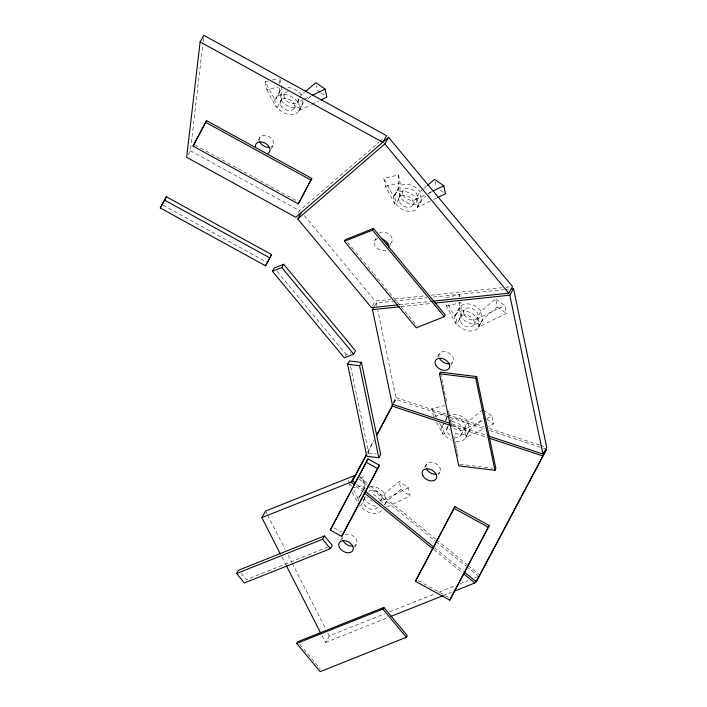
<?xml version="1.0" encoding="UTF-8"?>
<svg xmlns="http://www.w3.org/2000/svg" width="707" height="707" viewBox="0 0 707 707"><rect width="100%" height="100%" fill="white"/><g stroke="black" fill="none" stroke-linecap="round" stroke-linejoin="round"><path stroke-width="0.53" stroke-dasharray="3.54 2.65" d="M279.645 87.986L279.574 92.317L281.952 101.393A13.053 8.97 29.6 0 0 302.737 103.947L302.402 100.005M279.725 83.656L279.813 78.238L281.271 85.238M281.483 86.245L281.245 100.323L277.312 107.252L278.019 108.312A13.053 8.97 29.6 0 0 298.805 110.866L302.737 103.947M359.925 477.72L363.071 476.969L363.248 493.053M364.538 496.897L364.503 499.062L360.57 505.991L361.277 507.052A13.053 8.97 29.6 0 0 382.063 509.606M364.671 489.315L364.741 484.975L363.071 476.969M398.439 174.912L400.118 182.927L399.879 197.006L395.947 203.934L394.833 203.802L385.448 186.409L383.777 178.403L398.439 174.912L398.209 188.999L400.586 198.066A13.053 8.97 29.6 0 0 421.372 200.629L419.985 191.677L419.278 190.616A13.053 8.97 29.6 0 0 398.492 188.062L394.267 195.927L396.645 204.995A13.053 8.97 29.6 0 0 417.439 207.549L421.372 200.629M445.286 420.939L446.276 419.207L446.347 414.876M459.329 302.154L459.223 308.65L461.6 317.717A13.053 8.97 29.6 0 0 482.386 320.271L480.999 311.327L480.3 310.267A13.053 8.97 29.6 0 0 459.506 307.713L455.29 315.578L457.668 324.646A13.053 8.97 29.6 0 0 478.453 327.2L482.386 320.271M459.417 296.737L459.462 294.563L444.791 298.054M188.256 154.515L190.395 150.741L202.971 42.968M203.103 41.881L203.74 36.437M268.289 80.978L265.143 81.72L274.528 99.113L275.642 99.245L279.866 91.38A13.053 8.97 29.6 0 1 282.712 88.614M279.866 91.38L275.642 99.245M298.805 110.866L303.029 103.001L304.655 101.631M398.492 188.062L394.267 195.927L393.163 195.786L383.777 178.403M417.439 207.549L421.655 199.683L425.72 196.263M353.615 490.119L357.786 497.843L358.9 497.984L363.115 490.119A13.053 8.97 29.6 0 1 365.961 487.353M363.115 490.119L358.9 497.984M385.015 504.409L386.287 501.74L383.91 492.673A13.053 8.97 29.6 0 0 370.415 486.283M459.506 307.713L455.29 315.578L454.177 315.437L447.398 302.888M446.276 419.207L446.559 418.27A13.053 8.97 29.6 0 1 448.035 416.432M478.453 327.2L482.678 319.334L497.277 307.015L495.607 299.008L480.999 311.327L477.066 318.256L478.736 326.263L479.85 326.395L506.468 313.44L504.798 305.433L495.607 299.008M456.156 441.486A13.053 8.97 29.6 0 0 465.506 437.757L469.731 429.891L484.33 417.572M465.506 437.757L469.731 429.891L467.345 420.824A13.053 8.97 29.6 0 0 450.191 415.15M367.87 451.702L374.03 440.037M367.507 452.887L373.667 441.221M393.702 403.299L395.761 399.411L449.148 417.086M258.011 140.419L259.61 137.591M280.502 100.818L284.435 93.89M303.462 99.66L298.531 102.055L297.426 101.923L299.388 98.459M299.883 97.593L301.359 94.994L304.602 92.255M271.196 148.903L273.335 145.129M294.227 108.357L298.168 101.428M298.434 212.551L299.503 210.659L379.111 142.125M374.498 240.866L376.637 237.101M399.137 197.5L403.07 190.572M388.762 247.468L391.97 241.812M412.861 205.039L416.794 198.11M372.554 305.778L375.223 301.067L390.6 299.45M345.246 356.169L346.183 354.525L350.858 352.66M374.648 305.91L376.248 303.082L392.73 301.341M393.304 402.265L395.982 397.555L377.821 310.594M393.622 403.184L395.761 399.411M367.737 454.672L368.674 453.019L350.566 366.288M437.651 356.752L439.259 353.924M460.151 317.151L464.084 310.223M340.73 540.095L342.338 537.267M363.76 499.557L365.731 496.093M450.845 365.236L452.984 361.463M473.876 324.69L477.808 317.761M408.407 487.839L381.789 500.795L380.675 500.662L384.617 493.733L399.216 481.414L408.407 487.839L410.078 495.846L387.401 506.884M354.454 547.633L356.593 543.869M384.811 504.338L386.287 501.74L400.887 489.421L399.216 481.414M445.578 420.002L446.559 418.27M443.324 424.403L442.335 426.135L444.721 435.203A13.053 8.97 29.6 0 0 451.402 440.161M424.704 467.309L426.312 464.481M447.204 427.708L448.185 425.976M322.003 635.611L325.512 642.495L329.259 635.893L384.493 613.879M438.428 474.848L440.037 472.02M460.929 435.247L464.861 428.318M379.942 141.409L382.434 139.261M307.899 98.9L311.142 96.161M423.237 188.937L419.985 191.677L416.052 198.605L417.722 206.612L418.836 206.744L432.64 200.028M424.041 188.256L426.48 186.206M428.963 193.524L431.394 191.473M482.66 409.565L468.052 421.885L464.119 428.813L465.789 436.82L466.903 436.961L484.649 428.318M304.452 99.183L311.354 95.816M299.096 109.93L300.201 110.062L311.053 104.786M312.034 104.309L318.937 100.951M394.559 194.991A13.053 8.97 29.6 0 1 415.345 197.545L416.052 198.605L417.165 198.738L427.019 193.939M428.009 193.462L431.95 191.544M433.621 199.551L436.581 198.11M455.573 314.642A13.053 8.97 29.6 0 1 476.359 317.196L477.066 318.256L478.179 318.389L504.798 305.433M451.976 421.469A13.053 8.97 29.6 0 1 463.412 427.753L464.119 428.813L465.233 428.955L482.978 420.312M486.92 418.394L491.851 415.99L493.521 423.997L488.59 426.401M328.189 546.988L246.275 579.643L241.069 573.377M389.601 611.838L434.611 593.898M438.702 592.263L456.086 585.334M460.177 583.699L468.361 580.438M474.494 577.99L478.586 576.364M325.512 642.495L387.904 617.618M443.139 595.603L451.313 592.342M272.478 79.979L278.761 78.486M265.143 81.72L266.822 89.736L278.337 86.988M385.448 186.409L400.118 182.927M446.462 306.06L461.132 302.569L460.893 316.656L456.961 323.585L455.847 323.444L446.462 306.06L445.834 303.064M433.515 416.626L431.844 408.619L444.411 405.624M434.566 416.37L446.09 413.63M352.166 487.971L364.741 484.975M395.001 298.981L424.651 295.853M431.243 295.164L501.537 287.749M505.938 287.281L510.33 286.821M393.826 301.226L426.781 297.753M433.364 297.055L503.667 289.64M504.763 289.525L509.155 289.057M398.942 304.77L430.793 301.412M401.063 306.661L431.818 303.418M266.822 89.736L276.198 107.119L277.312 107.252M439.666 423.104L441.23 426.003L442.335 426.135L442.626 425.199A13.053 8.97 29.6 0 1 444.102 423.36M436.643 422.415L442.9 434.01L444.014 434.142L447.946 427.214L448.653 428.283A13.053 8.97 29.6 0 0 450.156 429.856M368.674 453.019L376.318 453.956M459.656 464.199L492.699 468.264M359.456 505.85L360.57 505.991M395.982 397.555L446.223 414.187M447.275 414.532L483.906 426.657M489.147 428.389L539.388 445.012M540.44 445.366L545.671 447.098M450.191 417.43L484.737 428.857M489.969 430.59L542.313 447.911M543.356 448.256L546.502 449.298M451.897 423.9L486.443 435.335M451.685 425.755L487.273 437.536M194.964 144.953L298.266 201.689M190.395 150.741L299.503 210.659M163.123 205.233L266.433 261.97M418.27 580.694L448.768 597.45M334.022 527.855L341.64 532.062M320.138 92.44L317.637 90.682L316.586 85.68M320.978 93.024L326.828 97.106M440.443 190.289L443.784 192.622M497.277 307.015L506.468 313.44M483.5 410.148L491.851 415.99M486.84 419.331L493.521 423.997M400.887 489.421L410.078 495.846M359.616 477.057L367.304 483.314M370.715 486.098L435.6 538.981M436.449 539.671L467.186 564.716M468.043 565.414L479.134 574.464M359.068 478.957L366.756 485.223M367.605 485.912L435.052 540.882M435.901 541.58L465.78 565.927M466.638 566.625L477.738 575.666M356.726 484.348L364.405 490.605M434.407 547.66L463.438 571.318M356.178 486.248L363.009 491.816M433.859 549.56L462.033 572.52M347.482 242.209L355.232 251.542M355.939 252.39L372.845 272.752M373.552 273.6L408.072 315.172M408.779 316.02L417.227 326.201M304.31 215.67L375.223 301.067M277.135 271.382L346.183 354.525M299.733 644.271L320.412 669.167M301.359 94.994L300.652 93.934A13.053 8.97 29.6 0 0 287.157 87.544M297.426 101.923L296.719 100.862A13.053 8.97 29.6 0 0 275.924 98.308M380.675 500.662L379.968 499.593A13.053 8.97 29.6 0 0 371.714 494.034M431.844 408.619L436.537 417.307M348.401 480.46L349.965 483.358M350.486 484.322L351.529 486.257M352.157 492.328L358.935 504.886M265.593 511.046L267.096 513.998M267.591 514.979L285.142 549.383M288.147 555.287L291.655 562.162M292.159 563.152L325.75 629.018M327.756 632.951L329.259 635.893M281.899 556.966L285.902 564.831M478.179 318.389L479.85 326.395M459.462 294.563L459.877 296.569M435.008 181.363L436.263 187.364M454.177 315.437L455.847 323.444M417.165 198.738L418.836 206.744M465.233 428.955L466.903 436.961M440.655 373.19L446.471 401.028M448.477 410.661L449.148 413.878M449.378 414.947L450.041 418.155M450.271 419.233L450.942 422.441M451.163 423.511L451.835 426.728M453.841 436.36L454.513 439.577M454.742 440.647L455.414 443.855M455.635 444.924L456.307 448.141M456.528 449.21L457.199 452.427M457.42 453.496L458.092 456.704M393.163 195.786L394.833 203.802M441.23 426.003L442.9 434.01M376.248 303.082L376.919 306.299M298.531 102.055L300.201 110.062M381.789 500.795L382.204 502.801M364.087 497.056L365.21 500.123A13.053 8.97 29.6 0 0 378.705 506.512M274.528 99.113L276.198 107.119M357.786 497.843L358.626 501.846M348.816 482.466L350.071 488.466M450.721 422.141A7.83 5.382 29.6 0 1 460.513 419.79A7.83 5.382 29.6 0 1 463.978 429.423A7.83 5.382 29.6 0 1 452.392 426.789M452.816 425.473A7.83 5.382 29.6 0 1 461.264 432.366A7.83 5.382 29.6 0 1 455.317 437.483M449.864 435.097A7.83 5.382 29.6 0 1 448.088 426.604M469.439 430.837A13.053 8.97 29.6 0 1 453.806 432.481M385.995 502.677A13.053 8.97 29.6 0 1 384.52 504.515M359.183 497.039A13.053 8.97 29.6 0 1 362.028 494.281M377.485 507.096A7.83 5.382 29.6 0 1 365.678 506.274A7.83 5.382 29.6 0 1 367.552 497.295M372.041 501.157A7.83 5.382 29.6 0 1 370.353 500.017M368.577 491.524A7.83 5.382 29.6 0 1 378.766 492.779A7.83 5.382 29.6 0 1 380.534 501.272M298.504 98.547A7.83 5.382 29.6 0 1 293.175 103.726A7.83 5.382 29.6 0 1 284.426 97.831A7.83 5.382 29.6 0 1 288.226 91.636M345.043 534.457A7.83 5.382 29.6 0 1 355.338 537.859A7.83 5.382 29.6 0 1 354.419 545.742M342.533 539.211A7.83 5.382 29.6 0 1 342.453 537.691M425.976 467.371A7.83 5.382 29.6 0 1 435.689 463.492A7.83 5.382 29.6 0 1 437.863 473.893M438.923 356.805A7.83 5.382 29.6 0 1 448.636 352.934A7.83 5.382 29.6 0 1 450.81 363.336M386.049 250.287A7.83 5.382 29.6 0 1 375.187 246.124A7.83 5.382 29.6 0 1 378.28 238.613M379.129 233.169A7.83 5.382 29.6 0 1 390.052 235.086A7.83 5.382 29.6 0 1 389.796 243.685M259.275 140.481A7.83 5.382 29.6 0 1 268.987 136.601A7.83 5.382 29.6 0 1 271.161 147.003M280.732 105.29A7.83 5.382 29.6 0 0 293.343 109.461A7.83 5.382 29.6 0 0 288.023 99.015A7.83 5.382 29.6 0 0 280.732 105.29M403.299 195.044A7.83 5.382 29.6 0 0 415.91 199.215A7.83 5.382 29.6 0 0 410.581 188.769A7.83 5.382 29.6 0 0 403.299 195.044M399.367 201.972A7.83 5.382 29.6 0 0 411.978 206.144A7.83 5.382 29.6 0 0 406.649 195.698A7.83 5.382 29.6 0 0 399.367 201.972M464.313 314.695A7.83 5.382 29.6 0 0 476.925 318.866A7.83 5.382 29.6 0 0 471.604 308.42A7.83 5.382 29.6 0 0 464.313 314.695M460.381 321.614A7.83 5.382 29.6 0 0 472.992 325.794A7.83 5.382 29.6 0 0 467.663 315.349A7.83 5.382 29.6 0 0 460.381 321.614"/><path stroke-width="1.06" d="M200.116 41.943L382.832 142.293L386.579 135.7L203.863 35.35L200.116 41.943L186.648 157.334L295.756 217.261L388.567 137.317L512.522 286.591L508.775 293.184L432.984 301.182M160.286 207.999L166.348 196.767L271.585 254.564L267.396 262.5L265.523 265.797L160.286 207.999L166.348 196.767M193.055 146.066L206.559 120.623L311.796 178.42L299.229 202.22L298.292 203.863L193.055 146.066L206.559 120.623M265.523 265.797L271.585 254.564M298.292 203.863L311.796 178.42M355.02 482.952L352.457 480.866L366.323 454.619M376.601 435.176L393.083 404.13M366.473 454.831L352.457 480.866M377.264 434.416L392.677 405.244M330.249 530.109L367.985 458.94L379.42 465.224L343.549 533.113L341.675 536.41L330.249 530.109L367.985 458.94M341.675 536.41L379.42 465.224M415.424 581.295L454.919 506.689L489.235 525.531L450.677 598.493L449.74 600.146L415.424 581.295L454.919 506.689M449.74 600.146L489.235 525.531M476.244 581.755L546.502 449.298L476.244 581.755L464.296 572.016M397.838 304.885L371.475 307.669L297.753 218.887L301.5 212.286M272.451 271.285L274.325 267.988L283.666 264.268L355.533 350.796L353.659 354.092L344.309 357.822L272.451 271.285L281.793 267.564L283.666 264.268M297.753 218.887L384.82 143.919L388.567 137.317M344.433 241.317L345.37 239.664L373.42 228.485L445.277 315.013L444.341 316.665L416.29 327.845L344.433 241.317L372.483 230.129L373.42 228.485M449.802 423.21L392.235 404.157L372.501 309.675L374.109 306.847M347.579 364.238L349.452 360.932L361.454 362.408L380.675 454.495L378.802 457.791L366.8 456.315L347.579 364.238L359.58 365.705L361.454 362.408M261.846 517.639L265.593 511.046L354.799 475.475L351.052 482.077L261.846 517.639L280.387 554.014M236.589 573.536L238.462 570.24L324.469 535.95L332.281 545.353L330.408 548.65L244.401 582.939L236.589 573.536L322.595 539.247L324.469 535.95M439.498 373.764L440.434 372.121L476.668 376.575L495.89 468.653L494.953 470.305L458.719 465.851L439.498 373.764L475.731 378.218L476.668 376.575M296.728 643.432L297.665 641.788L383.83 607.428L407.267 635.646L406.331 637.299L320.165 671.65L296.728 643.432L382.894 609.081L383.83 607.428M488.537 436.025L542.967 454.035L509.8 295.19L513.547 288.597L511.355 288.827M542.967 454.035L546.714 447.443L513.547 288.597M454.389 591.114L474.839 582.957L476.447 580.129M305.415 91.574L315.958 82.675L325.149 89.1L326.828 97.106L320.907 99.987M427.293 185.517L434.593 179.357L443.784 185.782L445.454 193.789L437.571 197.624M312.335 95.339L325.149 89.1M432.94 191.058L443.784 185.782M390.971 616.398L443.139 595.603M372.501 309.675L399.968 306.776M435.114 303.073L509.8 295.19M392.014 406.012L450.633 425.411M489.368 438.225L542.755 455.891M205.622 122.276L310.859 180.073M164.475 200.072L269.712 257.861M453.982 508.333L488.298 527.183M366.111 462.245L377.547 468.52M365.263 491.303L433.559 546.962M351.052 482.077L354.472 484.861M364.715 493.203L433.011 548.871M463.748 573.916L474.839 582.957M384.82 143.919L508.775 293.184M372.483 230.129L444.341 316.665M281.793 267.564L353.659 354.092M382.894 609.081L406.331 637.299M322.595 539.247L330.408 548.65M286.406 565.812L320.501 632.659M475.731 378.218L494.953 470.305M359.58 365.705L378.802 457.791M352.811 546.131A7.83 5.382 29.6 0 1 343.098 540.793M436.246 474.282A7.83 5.382 29.6 0 1 426.542 468.953M449.201 363.725A7.83 5.382 29.6 0 1 439.489 358.396M382.01 239.072A7.83 5.382 29.6 0 1 388.638 247.052M388.178 244.074A7.83 5.382 29.6 0 1 386.358 244.048M255.527 147.074A7.83 5.382 29.6 0 1 265.24 143.203A7.83 5.382 29.6 0 1 267.414 153.605M269.553 147.392A7.83 5.382 29.6 0 1 259.849 142.063M339.351 547.395A7.83 5.382 29.6 0 0 351.962 551.566A7.83 5.382 29.6 0 0 346.642 541.12A7.83 5.382 29.6 0 0 339.351 547.395M422.795 475.546A7.83 5.382 29.6 0 0 435.406 479.726A7.83 5.382 29.6 0 0 430.077 469.28A7.83 5.382 29.6 0 0 422.795 475.546M435.742 364.989A7.83 5.382 29.6 0 0 448.353 369.16A7.83 5.382 29.6 0 0 443.024 358.714A7.83 5.382 29.6 0 0 435.742 364.989"/></g></svg>
